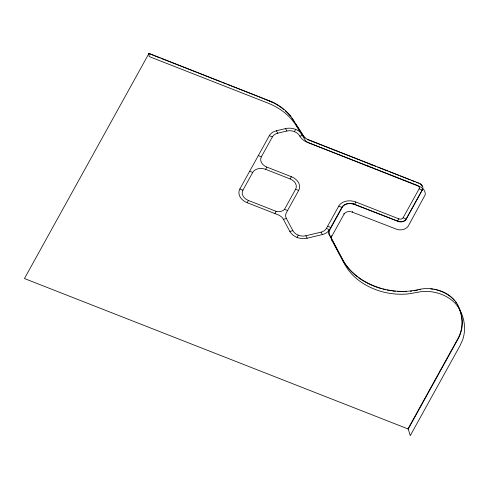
<?xml version="1.0" encoding="UTF-8"?>
<svg xmlns="http://www.w3.org/2000/svg" width="489" height="489" viewBox="0 0 489 489"><rect width="100%" height="100%" fill="white"/><g stroke="black" fill="none" stroke-linecap="round" stroke-linejoin="round"><path stroke-width="0.73" d="M422.967 188.815L405.577 220.252A6.999 5.251 11.2 0 1 399.195 221.786L353.37 204.072A9.664 7.249 11.2 0 0 342.63 206.645L329.354 230.655A9.664 7.249 11.2 0 0 329.403 234.439L342.746 259.641A58.546 43.918 11.2 0 0 418.92 289.5A29.762 22.323 11.2 0 1 457.618 304.69A59.193 44.401 11.2 0 1 458.059 338.987L408.26 429.024L410.253 435.632L460.094 345.515L462.594 339.934A62.543 46.913 11.2 0 0 459.599 309.36A33.105 24.835 11.2 0 0 420.589 291.731L409.776 293.706A55.202 41.406 11.2 0 1 347.96 269.47L344.678 264.237L331.793 240.056A6.345 4.756 11.2 0 1 331.744 236.376L344.085 214.072A6.333 4.749 11.2 0 1 352.263 212.11L352.483 211.346M329.03 230.563L342.343 206.499M422.954 187.428A6.999 5.251 11.2 0 0 420.253 183.711L308.406 139.671A9.67 7.249 11.2 0 1 303.73 136.205L290.796 116.211A50.838 38.13 11.2 0 0 273.149 102.348L148.998 53.368L24.45 278.547L408.26 429.024M289.843 231.413L292.88 230.686A9.988 7.494 11.2 0 0 305.876 235.784L321.071 232.141A9.988 7.494 11.2 0 0 326.377 228.461L329.445 229.659A13.319 9.994 11.2 0 1 322.361 234.567L307.165 238.21A13.319 9.994 11.2 0 1 289.843 231.413L283.375 219.28A9.988 7.494 11.2 0 0 277.96 214.769L247.171 202.697A13.319 9.994 11.2 0 1 239.861 188.968L269.335 135.679A13.319 9.994 11.2 0 1 276.413 130.771L285.533 128.589A13.319 9.994 11.2 0 1 302.08 134.139L295.619 123.833M287.575 210.527L284.512 209.329A8.013 6.015 11.2 0 1 276.132 211.34L248.406 200.466A9.988 7.494 11.2 0 1 242.923 190.172L252.734 172.428A9.988 7.494 11.2 0 1 265.631 169.335L290.136 178.943A9.988 7.494 11.2 0 1 295.619 189.243L298.681 190.441L286.34 212.758A9.988 7.494 11.2 0 0 286.413 218.552L292.88 230.686M298.681 190.441A13.319 9.994 11.2 0 0 291.371 176.712L266.86 167.104A9.988 7.494 11.2 0 1 261.377 156.804L272.397 136.877A9.988 7.494 11.2 0 1 277.709 133.197L286.823 131.015A9.988 7.494 11.2 0 1 299.824 136.107A13.319 9.994 11.2 0 0 307.037 142.122L417.319 185.355A3.331 2.5 11.2 0 1 419.146 188.791L422.209 189.989A6.663 4.994 11.2 0 0 422.637 188.754M247.171 202.697L248.406 200.466M265.631 169.335L266.86 167.104M294.409 131.602L295.643 129.371M290.136 178.943L291.371 176.712M274.897 213.571L276.132 211.34M284.512 209.329L295.619 189.243M297.055 237.428L298.29 235.197M363.223 161.431L363.027 161.358M326.377 228.461L338.724 206.144A13.319 9.994 11.2 0 1 355.913 202.018L398.798 218.834A3.331 2.5 11.2 0 0 403.095 217.801L406.163 219.005L422.209 189.989M367.569 165.783L367.814 165.337M367.862 165.423L367.911 165.918M371.408 165.251L371.652 164.805M355.913 202.018L354.678 204.249A9.988 7.494 11.2 0 0 341.787 207.342L338.724 206.144M353.449 203.834L397.563 221.065L398.798 218.834M403.095 217.801L419.146 188.791M407.954 428.908L457.753 338.877A58.869 44.157 11.2 0 0 457.319 304.763M299.824 136.107L302.862 135.38A9.988 7.494 11.2 0 0 305.038 138.002M283.375 219.28L286.413 218.552M148.876 53.594L160.239 58.05M161.657 58.607L196.456 72.25M197.88 72.806L221.315 81.993M222.733 82.549L226.285 83.943M227.703 84.499L257.532 96.192M258.95 96.755L272.99 102.556M359.647 160.031L308.272 139.891A9.988 7.494 11.2 0 1 307.104 139.359M360.35 160.306L362.361 161.095M364.091 161.773L375.668 166.309M377.777 167.14L387.618 170.997M389.024 171.547L398.865 175.404M400.271 175.961L410.112 179.818M411.518 180.368L415.033 181.749M416.439 182.299L418.553 183.124M269.335 135.679L272.397 136.877M258.314 155.606L261.377 156.804M249.671 171.229L252.734 172.428M352.263 212.11L397.722 229.671A10.355 7.769 11.2 0 0 407.172 227.403L408.37 225.887L425.204 194.799A10.355 7.769 11.2 0 0 421.188 187.25L307.825 142.495A6.32 4.743 11.2 0 1 305.509 140.569L295.723 124.958A54.157 40.624 11.2 0 0 267.862 103.081L149.163 56.541L148.998 53.368M239.861 188.968L242.923 190.172M327.612 226.23L330.68 227.428M293.596 120.612L294.402 121.902M285.533 128.589L286.823 131.015M276.413 130.771L277.709 133.197M321.071 232.141L322.361 234.567M305.876 235.784L307.165 238.21M329.079 234.482L342.447 259.72A58.869 44.157 11.2 0 0 345.466 264.616M331.591 239.579L331.786 240.05M343.889 213.406L344.085 214.066M331.542 235.722L331.744 236.383M329.519 235.447A9.988 7.494 11.2 0 1 329.445 229.659M267.569 100.129A50.508 37.885 11.2 0 1 283.822 109.597M285.399 110.96A50.508 37.885 11.2 0 1 290.527 116.327M291.902 118.106A50.508 37.885 11.2 0 1 293.553 120.538M420.051 183.901A6.663 4.994 11.2 0 1 420.907 184.561M421.286 184.921A6.663 4.994 11.2 0 1 422.16 186.132M406.163 219.005A6.663 4.994 11.2 0 1 397.563 221.065M417.618 290.069A58.869 44.157 11.2 0 1 414.018 290.747M411.824 291.065A58.869 44.157 11.2 0 1 410.344 291.236M406.61 291.536A58.869 44.157 11.2 0 1 397.496 291.468M395.344 291.291A58.869 44.157 11.2 0 1 392.563 290.979M391.176 290.784A58.869 44.157 11.2 0 1 389.103 290.442M388.419 290.313A58.869 44.157 11.2 0 1 387.043 290.044M385.674 289.751A58.869 44.157 11.2 0 1 382.948 289.091M381.603 288.724A58.869 44.157 11.2 0 1 374.99 286.542M374.348 286.291A58.869 44.157 11.2 0 1 358.681 277.801M357.52 276.939A58.869 44.157 11.2 0 1 345.894 265.215M419.03 289.751A29.438 22.078 11.2 0 1 420.448 289.439M430.815 288.968A29.438 22.078 11.2 0 1 432.722 289.201M433.994 289.402A29.438 22.078 11.2 0 1 435.253 289.647M436.506 289.934A29.438 22.078 11.2 0 1 437.741 290.258M438.358 290.435A29.438 22.078 11.2 0 1 440.778 291.248M441.371 291.475A29.438 22.078 11.2 0 1 444.813 293.033M445.473 293.382A29.438 22.078 11.2 0 1 450.351 296.591M450.901 297.043A29.438 22.078 11.2 0 1 454.354 300.442M455.595 302.013A29.438 22.078 11.2 0 1 456.341 303.094"/></g></svg>
